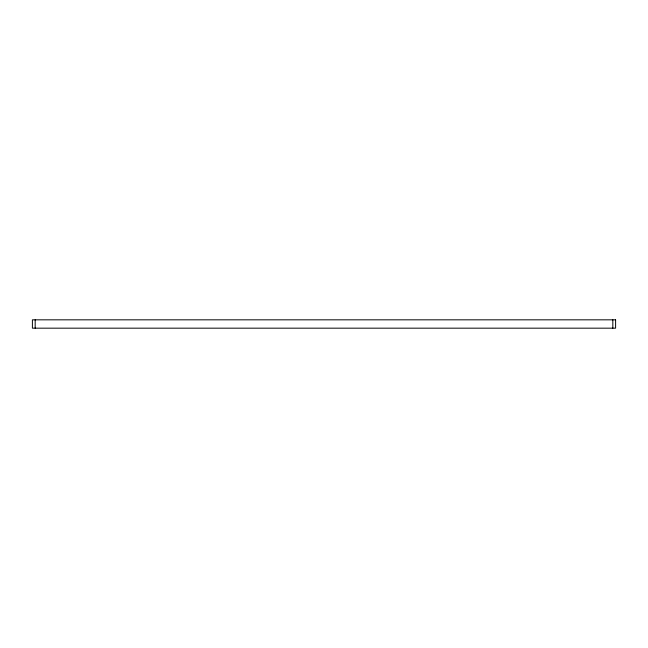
<?xml version="1.0" encoding="UTF-8"?>
<svg xmlns="http://www.w3.org/2000/svg" width="648" height="648" viewBox="0 0 648 648"><rect width="100%" height="100%" fill="white"/><g stroke="black" fill="none" stroke-linecap="round" stroke-linejoin="round"><path stroke-width="0.97" d="M612.822 319.829L612.822 328.171M35.178 319.829L35.178 328.171M615.6 319.829L32.4 319.829L32.4 328.171L615.6 328.171L615.6 319.829"/></g></svg>
